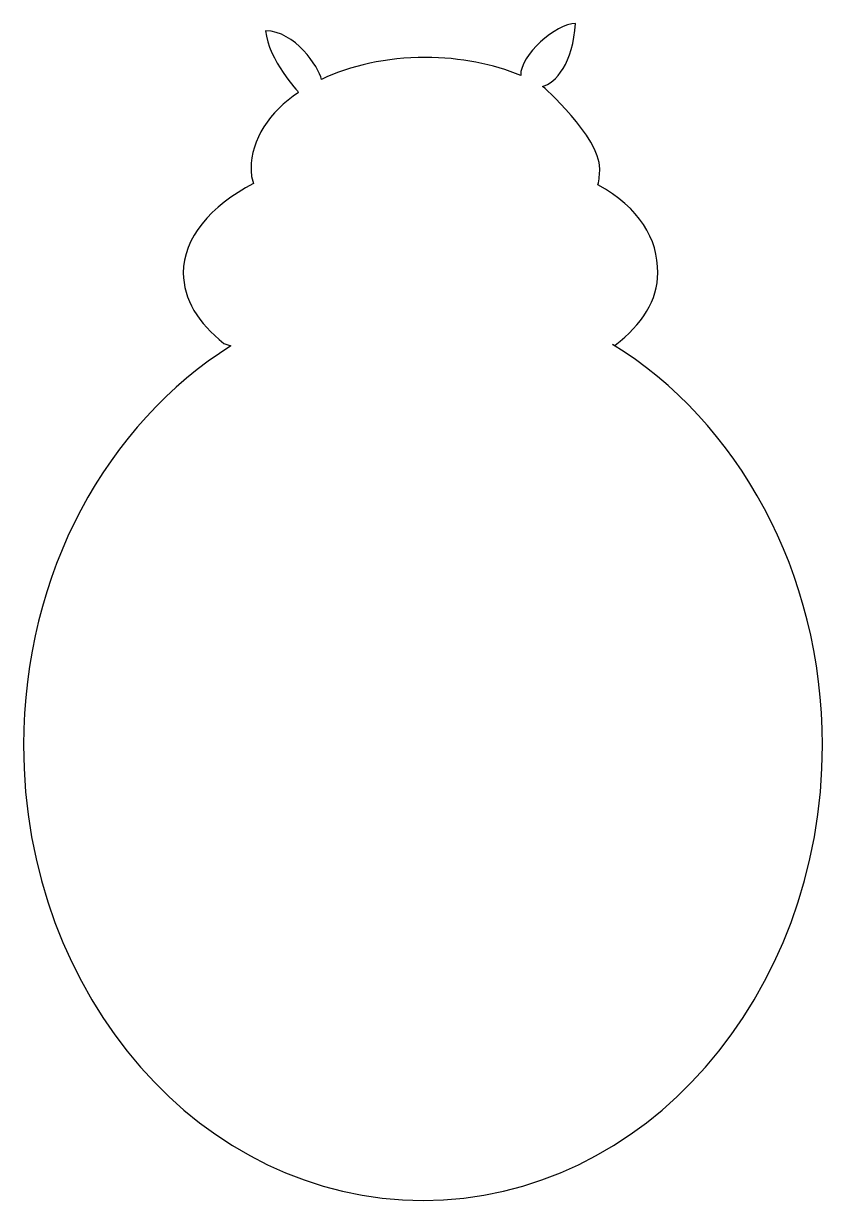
# Model space of a CAD drawing. Header units: centimetres. Extents: x -5 to 5, y -7.4 to 7.4.
import ezdxf

# ---------------------------------------------------------------- set-up
doc = ezdxf.new("R2010")
doc.units = ezdxf.units.CM
doc.header["$MEASUREMENT"] = 0
doc.layers.add('Camada 1', color=7, linetype='Continuous')

msp = doc.modelspace()

# ---------------------------------------------------------------- linework, layer by layer
at = {"layer": 'Camada 1', "color": 28}
msp.add_open_spline([(1.50447, 6.61129), (1.50447, 6.61129), (2.22345, 5.98515), (2.22345, 5.57391), (2.22345, 5.57391), (2.22345, 5.50552), (2.21586, 5.43828), (2.20096, 5.37248), (2.20096, 5.37248), (2.20096, 5.37248), (2.20096, 5.37248), (2.20096, 5.37248), (2.20096, 5.37248), (2.72637, 5.08694), (2.95447, 4.69478), (2.95447, 4.26419), (2.95447, 4.26419), (2.95447, 3.927), (2.7559, 3.6144), (2.41739, 3.35752), (2.41739, 3.35752), (2.41739, 3.35752), (2.3854, 3.36609), (2.3854, 3.36609), (2.3854, 3.36609), (3.95758, 2.39827), (5.02565, 0.50364), (5.02565, -1.6752), (5.02565, -1.6752), (5.02565, -4.83763), (2.7755, -7.40139), (0, -7.40139), (0, -7.40139), (-2.77553, -7.40141), (-5.02565, -4.83766), (-5.02565, -1.67522), (-5.02565, -1.67522), (-5.02565, 0.48947), (-3.97139, 2.37375), (-2.41599, 3.34715), (-2.41599, 3.34715), (-2.41599, 3.34715), (-2.50571, 3.37861), (-2.50571, 3.37861), (-2.50571, 3.37861), (-2.82742, 3.63139), (-3.0154, 3.93614), (-3.0154, 4.26417), (-3.0154, 4.26417), (-3.0154, 4.70423), (-2.67726, 5.10237), (-2.13116, 5.38942), (-2.13116, 5.38942), (-2.13116, 5.38942), (-2.15746, 5.47724), (-2.15746, 5.47724), (-2.15746, 5.47724), (-2.1609, 5.50918), (-2.16257, 5.54143), (-2.16257, 5.57389), (-2.16257, 5.57389), (-2.16257, 5.94624), (-1.93532, 6.28461), (-1.56435, 6.53554), (-1.56435, 6.53554), (-1.56435, 6.53554), (-1.94937, 6.94453), (-1.97983, 7.31003), (-1.97983, 7.31003), (-1.61433, 7.31003), (-1.30975, 6.85315), (-1.27797, 6.69837), (-1.27797, 6.69837), (-0.91271, 6.87215), (-0.45998, 6.97499), (0.03045, 6.97499), (0.03045, 6.97499), (0.47294, 6.97499), (0.88484, 6.89122), (1.22938, 6.74721), (1.22938, 6.74721), (1.21835, 7.00547), (1.67521, 7.40141), (1.91886, 7.40141), (1.91886, 7.40141), (1.88844, 6.91408), (1.66878, 6.64352), (1.50447, 6.61129)], degree=3, knots=[0, 0, 0, 0, 0.04347826, 0.04347826, 0.04347826, 0.04347826, 0.08695652, 0.08695652, 0.08695652, 0.08695652, 0.13043478, 0.13043478, 0.13043478, 0.13043478, 0.17391304, 0.17391304, 0.17391304, 0.17391304, 0.2173913, 0.2173913, 0.2173913, 0.2173913, 0.26086957, 0.26086957, 0.26086957, 0.26086957, 0.30434783, 0.30434783, 0.30434783, 0.30434783, 0.34782609, 0.34782609, 0.34782609, 0.34782609, 0.39130435, 0.39130435, 0.39130435, 0.39130435, 0.43478261, 0.43478261, 0.43478261, 0.43478261, 0.47826087, 0.47826087, 0.47826087, 0.47826087, 0.52173913, 0.52173913, 0.52173913, 0.52173913, 0.56521739, 0.56521739, 0.56521739, 0.56521739, 0.60869565, 0.60869565, 0.60869565, 0.60869565, 0.65217391, 0.65217391, 0.65217391, 0.65217391, 0.69565217, 0.69565217, 0.69565217, 0.69565217, 0.73913043, 0.73913043, 0.73913043, 0.73913043, 0.7826087, 0.7826087, 0.7826087, 0.7826087, 0.82608696, 0.82608696, 0.82608696, 0.82608696, 0.86956522, 0.86956522, 0.86956522, 0.86956522, 0.91304348, 0.91304348, 0.91304348, 0.91304348, 1, 1, 1, 1], dxfattribs=at)

doc.saveas('drawing.dxf')
